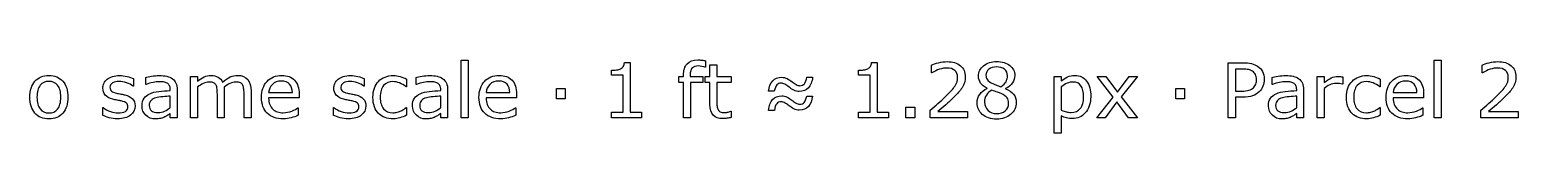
# Model space of a CAD drawing. Extents: x -13 to 750, y 12 to 2314.
# Drawn here: x 391.9 to 568.4, y 27.1 to 35.8 of the extents above; entities that cross this region are included whole.
import ezdxf

# ---------------------------------------------------------------- set-up
doc = ezdxf.new("R2010")
doc.units = 0
doc.layers.get('0').update_dxf_attribs({"linetype": 'CONTINUOUS'})

msp = doc.modelspace()

# ---------------------------------------------------------------- linework, layer by layer
at = {"color": 7}
for points in [[(443.87015, 28.8901), (443.04398, 28.8901), (443.04398, 35.728), (443.87015, 35.728)], [(559.23538, 28.89), (558.40921, 28.89), (558.40921, 35.7279), (559.23538, 35.7279)], [(507.80578, 33.9087)], [(523.2178, 28.89), (522.1763, 28.89), (520.78323, 30.7753), (519.38138, 28.89), (518.41898, 28.89), (520.33499, 31.3378), (518.43655, 33.7987), (519.47806, 33.7987), (520.86234, 31.9442), (522.25101, 33.7987), (523.2178, 33.7987), (521.2886, 31.3817)], [(455.37943, 31.1357), (454.32913, 31.1357), (454.32913, 32.3794), (455.37943, 32.3794)], [(528.80765, 31.1356), (527.75735, 31.1356), (527.75735, 32.3793), (528.80765, 32.3793)], [(538.24271, 33.4559)], [(395.58304, 31.3422)], [(396.43558, 31.3422)], [(496.82824, 28.8901), (495.77795, 28.8901), (495.77795, 30.1425), (496.82824, 30.1425)], [(507.94201, 30.6303)], [(516.82776, 31.3819)]]:
    msp.add_lwpolyline(points, close=True, dxfattribs=at)
for points in [[(462.40189, 35.4556), (463.08304, 35.4556), (463.08304, 29.5582), (464.41898, 29.5582), (464.41898, 28.8901)], [(471.9951, 35.6838), (471.99515, 34.9282)], [(491.69104, 35.4556), (492.37219, 35.4556), (492.37219, 29.5582), (493.70813, 29.5582), (493.70813, 28.8901)], [(535.70267, 31.329), (534.83255, 31.329), (534.83255, 28.89), (533.96243, 28.89), (533.96243, 35.4335), (535.73782, 35.4335)], [(404.19189, 33.548), (404.19189, 32.6647), (404.14799, 32.6647)], [(405.69046, 32.854), (405.64656, 32.854), (405.64656, 33.6933)], [(411.79901, 32.5553), (411.79901, 28.89), (410.97284, 28.89), (410.97284, 33.7987), (411.79901, 33.7987), (411.79901, 33.2538)], [(431.56541, 33.548), (431.56541, 32.6647), (431.52151, 32.6647)], [(437.75296, 32.854), (437.70906, 32.854), (437.70906, 33.6933)], [(464.41898, 28.8901), (460.87698, 28.8901), (460.87698, 29.5581), (462.23929, 29.5581), (462.23929, 33.9438), (460.87698, 33.9438), (460.87698, 34.5415)], [(470.19773, 33.9658), (470.19773, 33.7988), (471.68748, 33.7988), (471.68748, 33.1045), (470.2241, 33.1045), (470.2241, 28.89), (469.39793, 28.89), (469.39793, 33.1044), (468.83982, 33.1044), (468.83982, 33.7987), (469.39793, 33.7987), (469.39793, 33.9613)], [(471.99515, 34.9282), (471.95115, 34.9282)], [(472.53568, 30.4937), (472.53568, 33.1041), (471.97757, 33.1041), (471.97757, 33.7984), (472.53568, 33.7984), (472.53568, 35.209), (473.36185, 35.209), (473.36185, 33.7984), (475.06693, 33.7984), (475.06693, 33.1041), (473.36185, 33.1041), (473.36185, 30.8672)], [(484.01419, 33.7417), (484.70413, 33.7417)], [(493.70813, 28.8901), (490.16613, 28.8901), (490.16613, 29.5581), (491.52844, 29.5581), (491.52844, 33.9438), (490.16613, 33.9438), (490.16613, 34.5415)], [(498.85412, 34.2382), (498.81022, 34.2382), (498.81022, 35.1611)], [(514.18664, 29.1367), (514.18664, 27.0801), (513.36047, 27.0801), (513.36047, 33.7993), (514.18664, 33.7993), (514.18664, 33.2851)], [(535.69388, 34.6869), (534.83255, 34.6869), (534.83255, 32.0721), (535.56644, 32.0721)], [(539.22708, 32.8539), (539.18318, 32.8539), (539.18318, 33.6932)], [(545.33553, 32.3754), (545.33553, 28.89), (544.50936, 28.89), (544.50936, 33.7987), (545.33553, 33.7987), (545.33553, 33.0736)], [(547.57235, 33.7467), (547.5723, 32.8978)], [(564.13528, 34.2381), (564.09138, 34.2381), (564.09138, 35.161)], [(408.56009, 32.1336), (408.56009, 32.261)], [(409.38192, 32.2209), (409.38187, 28.8901)], [(414.96751, 32.0325), (414.96751, 28.89), (414.14133, 28.89), (414.14133, 31.6849)], [(418.13592, 32.076), (418.13577, 28.8901)], [(420.21878, 31.8916), (423.03128, 31.8916)], [(436.57083, 33.5044), (436.57083, 32.5859), (436.52693, 32.5859)], [(440.62259, 32.1336), (440.62259, 32.261)], [(441.44442, 32.2209), (441.44437, 28.8901)], [(445.9971, 31.8916), (448.8096, 31.8916)], [(480.16458, 32.0498), (479.48343, 32.0498)], [(505.40637, 32.3838), (505.40637, 32.4098)], [(507.58166, 32.3747), (507.58166, 32.3487)], [(514.18664, 32.5903), (514.18664, 29.8086)], [(537.33744, 33.4341), (537.33743, 33.4339)], [(542.09671, 32.1335), (542.09671, 32.2609)], [(542.91853, 32.2208), (542.91849, 28.89)], [(547.5723, 32.8978), (547.5284, 32.8978)], [(551.98001, 33.5043), (551.98001, 32.5858), (551.93611, 32.5858)], [(553.53128, 31.8915), (556.34378, 31.8915)], [(400.54886, 29.1845), (400.54886, 30.1118), (400.59276, 30.1118)], [(404.38529, 30.3045), (404.38528, 30.3051)], [(408.56009, 30.0986), (408.56009, 31.4653)], [(408.56009, 30.0985), (408.56009, 30.0986)], [(418.13577, 28.8901), (417.3096, 28.8901), (417.3096, 31.685)], [(423.83548, 31.2588), (420.21878, 31.2588)], [(423.69485, 30.0898), (423.73885, 30.0898), (423.73885, 29.1889)], [(423.83553, 31.707), (423.83548, 31.2588)], [(427.92239, 29.1845), (427.92239, 30.1118), (427.96629, 30.1118)], [(431.75882, 30.3045), (431.75882, 30.3051)], [(436.52693, 30.1074), (436.57083, 30.1074), (436.57083, 29.1977)], [(440.62259, 30.0986), (440.62259, 31.4653)], [(440.62259, 30.0985), (440.62259, 30.0986)], [(449.6138, 31.2588), (445.9971, 31.2588)], [(449.47318, 30.0898), (449.51708, 30.0898), (449.51708, 29.1889)], [(449.61376, 31.707), (449.6138, 31.2588)], [(484.01819, 31.4741), (484.70813, 31.4741)], [(508.84729, 30.7139), (508.84729, 30.7138)], [(517.68029, 31.4043), (517.68029, 31.4038)], [(542.09671, 30.0985), (542.09671, 31.4652)], [(542.09671, 30.0984), (542.09671, 30.0985)], [(551.93611, 30.1073), (551.98001, 30.1073), (551.98001, 29.1976)], [(557.14798, 31.2587), (553.53128, 31.2587)], [(557.00735, 30.0897), (557.05125, 30.0897), (557.05125, 29.1888)], [(557.14793, 31.7069), (557.14798, 31.2587)], [(409.38187, 28.8901), (408.56009, 28.8901), (408.56009, 29.413)], [(441.44437, 28.8901), (440.62259, 28.8901), (440.62259, 29.413)], [(475.023, 29.6763), (475.0669, 29.6763), (475.06693, 28.934)], [(480.17297, 29.7778), (479.48303, 29.7778)], [(503.07727, 28.8901), (498.64758, 28.8901), (498.64758, 29.8086)], [(499.55727, 29.6416), (503.07729, 29.6416), (503.07727, 28.8901)], [(542.91849, 28.89), (542.09671, 28.89), (542.09671, 29.4129)], [(568.35843, 28.89), (563.92874, 28.89), (563.92874, 29.8085)], [(564.83843, 29.6415), (568.35845, 29.6415), (568.35843, 28.89)]]:
    msp.add_lwpolyline(points, dxfattribs=at)
for points in [[(462.26566, 34.9986), (462.34476, 35.112867), (462.39017, 35.2652), (462.40189, 35.4556)], [(469.39793, 33.9613), (469.39793, 34.5443), (469.54295, 34.991067), (469.83299, 35.3016)], [(469.83299, 35.3016), (470.12303, 35.615067), (470.541973, 35.7718), (471.08982, 35.7718)], [(471.08982, 35.7718), (471.274393, 35.7718), (471.439923, 35.763133), (471.58641, 35.7458)], [(471.58641, 35.7458), (471.735823, 35.728467), (471.872053, 35.7078), (471.9951, 35.6838)], [(491.55481, 34.9986), (491.63391, 35.112867), (491.67932, 35.2652), (491.69104, 35.4556)], [(498.81022, 35.1611), (499.018227, 35.263633), (499.29508, 35.357367), (499.64078, 35.4423)], [(499.64078, 35.4423), (499.989413, 35.5273), (500.32633, 35.5698), (500.65153, 35.5698)], [(500.65153, 35.5698), (501.322423, 35.5698), (501.8483, 35.4072), (502.22916, 35.082)], [(504.9801, 35.0905), (505.384393, 35.418633), (505.898553, 35.5827), (506.52258, 35.5827)], [(506.52258, 35.5827), (507.1759, 35.5827), (507.697383, 35.425967), (508.08703, 35.1125)], [(535.73782, 35.4335), (536.1304, 35.4335), (536.46292, 35.3998), (536.73538, 35.3324)], [(536.73538, 35.3324), (537.00784, 35.267733), (537.24954, 35.1652), (537.46048, 35.0248)], [(564.09138, 35.161), (564.299387, 35.263533), (564.576243, 35.357267), (564.92195, 35.4422)], [(564.92195, 35.4422), (565.270577, 35.5272), (565.60749, 35.5697), (565.93269, 35.5697)], [(565.93269, 35.5697), (566.60359, 35.5697), (567.129467, 35.4071), (567.51032, 35.0819)], [(392.51566, 33.2363), (392.925813, 33.7021), (393.478057, 33.935), (394.17239, 33.935)], [(394.17239, 33.935), (394.86087, 33.935), (395.410187, 33.7021), (395.82034, 33.2363)], [(401.07616, 33.4689), (401.240227, 33.606567), (401.448237, 33.714967), (401.70019, 33.7941)], [(401.70019, 33.7941), (401.95507, 33.8761), (402.239247, 33.9171), (402.55272, 33.9171)], [(402.55272, 33.9171), (402.845693, 33.9171), (403.141593, 33.8805), (403.44042, 33.8073)], [(403.44042, 33.8073), (403.74218, 33.736967), (403.99267, 33.650533), (404.19189, 33.548)], [(405.64656, 33.6933), (405.807693, 33.7373), (406.040607, 33.785633), (406.3453, 33.8383)], [(406.3453, 33.8383), (406.649987, 33.890967), (406.950277, 33.9173), (407.24617, 33.9173)], [(407.24617, 33.9173), (407.591877, 33.9173), (407.89217, 33.887967), (408.14705, 33.8293)], [(408.14705, 33.8293), (408.404863, 33.773967), (408.62752, 33.677267), (408.81502, 33.5392)], [(408.81502, 33.5392), (408.999593, 33.404467), (409.14022, 33.230167), (409.2369, 33.0163)], [(411.79901, 33.2538), (412.056823, 33.467667), (412.31317, 33.634633), (412.56805, 33.7547)], [(412.56805, 33.7547), (412.825863, 33.874833), (413.09979, 33.9349), (413.38983, 33.9349)], [(413.38983, 33.9349), (413.723817, 33.9349), (414.00653, 33.8646), (414.23797, 33.724)], [(414.23797, 33.724), (414.47235, 33.583333), (414.646667, 33.3885), (414.76092, 33.1395)], [(414.76092, 33.1395), (415.094907, 33.420767), (415.399597, 33.622933), (415.67499, 33.746)], [(415.67499, 33.746), (415.950377, 33.871933), (416.24481, 33.9349), (416.55829, 33.9349)], [(416.55829, 33.9349), (417.09735, 33.9349), (417.49432, 33.770833), (417.7492, 33.4427)], [(420.03426, 33.2275), (420.473713, 33.699167), (421.050863, 33.935), (421.76571, 33.935)], [(421.76571, 33.935), (422.427817, 33.935), (422.93758, 33.741633), (423.295, 33.3549)], [(428.44969, 33.4689), (428.61375, 33.606567), (428.821757, 33.714967), (429.07371, 33.7941)], [(429.07371, 33.7941), (429.328597, 33.8761), (429.612777, 33.9171), (429.92625, 33.9171)], [(429.92625, 33.9171), (430.219217, 33.9171), (430.515117, 33.8805), (430.81395, 33.8073)], [(430.81395, 33.8073), (431.115703, 33.736967), (431.36619, 33.650533), (431.56541, 33.548)], [(433.24857, 33.2275), (433.69095, 33.6845), (434.273957, 33.913), (434.99759, 33.913)], [(434.99759, 33.913), (435.278837, 33.913), (435.554227, 33.873467), (435.82376, 33.7944)], [(435.82376, 33.7944), (436.09622, 33.715267), (436.345243, 33.6186), (436.57083, 33.5044)], [(437.70906, 33.6933), (437.870193, 33.7373), (438.103107, 33.785633), (438.4078, 33.8383)], [(438.4078, 33.8383), (438.712487, 33.890967), (439.012777, 33.9173), (439.30867, 33.9173)], [(439.30867, 33.9173), (439.654377, 33.9173), (439.95467, 33.887967), (440.20955, 33.8293)], [(440.20955, 33.8293), (440.467363, 33.773967), (440.69002, 33.677267), (440.87752, 33.5392)], [(440.87752, 33.5392), (441.062093, 33.404467), (441.20272, 33.230167), (441.2994, 33.0163)], [(445.81249, 33.2275), (446.251943, 33.699167), (446.829093, 33.935), (447.54394, 33.935)], [(447.54394, 33.935), (448.206047, 33.935), (448.71581, 33.741633), (449.07323, 33.3549)], [(460.87698, 34.5415), (461.061553, 34.5415), (461.25931, 34.556167), (461.47025, 34.5855)], [(461.47025, 34.5855), (461.681183, 34.6175), (461.84085, 34.6629), (461.94925, 34.7217)], [(461.94925, 34.7217), (462.084017, 34.794967), (462.189487, 34.887267), (462.26566, 34.9986)], [(470.43504, 34.8139), (470.276833, 34.658633), (470.19773, 34.375933), (470.19773, 33.9658)], [(471.20848, 35.0512), (470.853987, 35.0512), (470.596173, 34.9721), (470.43504, 34.8139)], [(471.5952, 35.0072), (471.448713, 35.036533), (471.319807, 35.0512), (471.20848, 35.0512)], [(471.95115, 34.9282), (471.86033, 34.9542), (471.74168, 34.980533), (471.5952, 35.0072)], [(479.97562, 33.2802), (480.239287, 33.567333), (480.60403, 33.7109), (481.06985, 33.7109)], [(481.06985, 33.7109), (481.28079, 33.7109), (481.490263, 33.6567), (481.69827, 33.5483)], [(481.69827, 33.5483), (481.906277, 33.4399), (482.096707, 33.318333), (482.26956, 33.1836)], [(483.73294, 32.9506), (483.864773, 33.111733), (483.958523, 33.375433), (484.01419, 33.7417)], [(484.70413, 33.7417), (484.64553, 33.1733), (484.482933, 32.7441), (484.21634, 32.4541)], [(490.16613, 34.5415), (490.350703, 34.5415), (490.54846, 34.556167), (490.7594, 34.5855)], [(490.7594, 34.5855), (490.970333, 34.6175), (491.13, 34.6629), (491.2384, 34.7217)], [(491.2384, 34.7217), (491.373167, 34.794967), (491.478637, 34.887267), (491.55481, 34.9986)], [(499.76379, 34.6689), (499.453243, 34.575167), (499.15002, 34.4316), (498.85412, 34.2382)], [(500.62951, 34.8095), (500.36291, 34.8095), (500.074337, 34.762633), (499.76379, 34.6689)], [(501.56555, 34.5195), (501.34289, 34.712833), (501.030877, 34.8095), (500.62951, 34.8095)], [(501.90393, 33.7241), (501.90393, 34.0639), (501.791137, 34.329033), (501.56555, 34.5195)], [(501.59192, 32.6826), (501.799927, 33.004867), (501.90393, 33.352033), (501.90393, 33.7241)], [(502.22916, 35.082), (502.61002, 34.759733), (502.80045, 34.321733), (502.80045, 33.768)], [(502.80045, 33.768), (502.80045, 33.519), (502.768217, 33.2861), (502.70375, 33.0693)], [(504.37365, 33.86), (504.37365, 34.3522), (504.5758, 34.762367), (504.9801, 35.0905)], [(504.62414, 33.0251), (504.457147, 33.2477), (504.37365, 33.526), (504.37365, 33.86)], [(505.60852, 34.6733), (505.37414, 34.4975), (505.25695, 34.2602), (505.25695, 33.9614)], [(505.25695, 33.9614), (505.25695, 33.750467), (505.315547, 33.567367), (505.43274, 33.4121)], [(506.51819, 34.937), (506.149043, 34.937), (505.84582, 34.8491), (505.60852, 34.6733)], [(507.44104, 34.6557), (507.200807, 34.843233), (506.89319, 34.937), (506.51819, 34.937)], [(507.80578, 33.9087), (507.80578, 34.222167), (507.6842, 34.471167), (507.44104, 34.6557)], [(507.63879, 33.188), (507.750117, 33.396), (507.80578, 33.636233), (507.80578, 33.9087)], [(508.08703, 35.1125), (508.476683, 34.798967), (508.67151, 34.4005), (508.67151, 33.9171)], [(508.67151, 33.9171), (508.67151, 33.621233), (508.579223, 33.329733), (508.39465, 33.0426)], [(514.18664, 33.2851), (514.406367, 33.4697), (514.65246, 33.623533), (514.92492, 33.7466)], [(514.92492, 33.7466), (515.200313, 33.872533), (515.493283, 33.9355), (515.80383, 33.9355)], [(515.80383, 33.9355), (516.39563, 33.9355), (516.85559, 33.7114), (517.18371, 33.2632)], [(536.37503, 34.6249), (536.196317, 34.666233), (535.969267, 34.6869), (535.69388, 34.6869)], [(536.85843, 34.4315), (536.717803, 34.5223), (536.55667, 34.586767), (536.37503, 34.6249)], [(537.21878, 34.0228), (537.13968, 34.1898), (537.019563, 34.326033), (536.85843, 34.4315)], [(537.33743, 33.4339), (537.33743, 33.6595), (537.29788, 33.8558), (537.21878, 34.0228)], [(537.46048, 35.0248), (537.7095, 34.8578), (537.901393, 34.649767), (538.03616, 34.4007)], [(538.03616, 34.4007), (538.17386, 34.1517), (538.24271, 33.836767), (538.24271, 33.4559)], [(539.18318, 33.6932), (539.344313, 33.7372), (539.577223, 33.785533), (539.88191, 33.8382)], [(539.88191, 33.8382), (540.186597, 33.890867), (540.48689, 33.9172), (540.78279, 33.9172)], [(540.78279, 33.9172), (541.12849, 33.9172), (541.42878, 33.887867), (541.68366, 33.8292)], [(541.68366, 33.8292), (541.941473, 33.773867), (542.16413, 33.677167), (542.35163, 33.5391)], [(542.35163, 33.5391), (542.536203, 33.404367), (542.67683, 33.230067), (542.77351, 33.0162)], [(545.33553, 33.0736), (545.663657, 33.337267), (545.95223, 33.5233), (546.20125, 33.6317)], [(546.20125, 33.6317), (546.453203, 33.743033), (546.709553, 33.7987), (546.9703, 33.7987)], [(546.9703, 33.7987), (547.113853, 33.7987), (547.217857, 33.794367), (547.28231, 33.7857)], [(547.28231, 33.7857), (547.346777, 33.779033), (547.443457, 33.766033), (547.57235, 33.7467)], [(548.65775, 33.2274), (549.10013, 33.6844), (549.683137, 33.9129), (550.40677, 33.9129)], [(550.40677, 33.9129), (550.688017, 33.9129), (550.963407, 33.873367), (551.23294, 33.7943)], [(551.23294, 33.7943), (551.5054, 33.715167), (551.754423, 33.6185), (551.98001, 33.5043)], [(553.34666, 33.2274), (553.786113, 33.699067), (554.363263, 33.9349), (555.07811, 33.9349)], [(555.07811, 33.9349), (555.740217, 33.9349), (556.24998, 33.741533), (556.6074, 33.3548)], [(565.04495, 34.6688), (564.734403, 34.575067), (564.43118, 34.4315), (564.13528, 34.2381)], [(565.91068, 34.8094), (565.644073, 34.8094), (565.355497, 34.762533), (565.04495, 34.6688)], [(566.84671, 34.5194), (566.624057, 34.712733), (566.312047, 34.8094), (565.91068, 34.8094)], [(567.18509, 33.724), (567.18509, 34.0638), (567.072297, 34.328933), (566.84671, 34.5194)], [(566.87308, 32.6825), (567.081087, 33.004767), (567.18509, 33.351933), (567.18509, 33.724)], [(567.51032, 35.0819), (567.89118, 34.759633), (568.08161, 34.321633), (568.08161, 33.7679)], [(568.08161, 33.7679), (568.08161, 33.5189), (568.049377, 33.286), (567.98491, 33.0692)], [(391.90482, 31.3422), (391.90482, 32.142067), (392.108433, 32.773433), (392.51566, 33.2363)], [(393.1265, 32.7573), (392.8804, 32.4497), (392.75735, 31.978), (392.75735, 31.3422)], [(394.17239, 33.2231), (393.72415, 33.2231), (393.37552, 33.067833), (393.1265, 32.7573)], [(395.2095, 32.7573), (394.96048, 33.067833), (394.614777, 33.2231), (394.17239, 33.2231)], [(395.58304, 31.3422), (395.58304, 31.978), (395.458527, 32.4497), (395.2095, 32.7573)], [(395.82034, 33.2363), (396.2305, 32.773433), (396.43558, 32.142067), (396.43558, 31.3422)], [(400.57079, 32.4186), (400.57079, 32.620733), (400.611807, 32.811167), (400.69384, 32.9899)], [(400.83886, 31.6012), (400.660147, 31.823867), (400.57079, 32.096333), (400.57079, 32.4186)], [(400.69384, 32.9899), (400.7788, 33.168633), (400.90624, 33.3283), (401.07616, 33.4689)], [(401.7266, 33.0426), (401.518593, 32.928333), (401.41459, 32.756967), (401.41459, 32.5285)], [(401.41459, 32.5285), (401.41459, 32.3263), (401.47758, 32.173933), (401.60356, 32.0714)], [(401.60356, 32.0714), (401.726607, 31.968867), (401.925823, 31.8854), (402.20121, 31.821)], [(402.49125, 33.2184), (402.18949, 33.2184), (401.934607, 33.1598), (401.7266, 33.0426)], [(402.20121, 31.821), (402.353557, 31.785667), (402.52348, 31.7505), (402.71098, 31.7155)], [(403.37895, 33.0558), (403.07719, 33.1642), (402.78129, 33.2184), (402.49125, 33.2184)], [(404.14799, 32.6647), (403.93705, 32.819967), (403.680703, 32.950333), (403.37895, 33.0558)], [(406.51663, 33.1001), (406.25003, 33.0441), (405.97464, 32.962067), (405.69046, 32.854)], [(406.13431, 31.76), (406.433137, 31.891867), (406.792023, 31.981233), (407.21097, 32.0281)], [(407.24173, 33.1881), (407.02493, 33.1881), (406.78323, 33.158767), (406.51663, 33.1001)], [(407.21097, 32.0281), (407.629917, 32.074767), (408.079623, 32.109933), (408.56009, 32.1336)], [(407.75589, 33.1531), (407.59183, 33.176433), (407.420443, 33.1881), (407.24173, 33.1881)], [(408.17776, 33.0169), (408.060573, 33.084233), (407.91995, 33.129633), (407.75589, 33.1531)], [(408.45901, 32.7268), (408.394543, 32.849867), (408.300793, 32.946567), (408.17776, 33.0169)], [(408.56009, 32.261), (408.56009, 32.448533), (408.526397, 32.6038), (408.45901, 32.7268)], [(409.2369, 33.0163), (409.33358, 32.802433), (409.38192, 32.5373), (409.38192, 32.2209)], [(412.47577, 32.9816), (412.250183, 32.870267), (412.024597, 32.728167), (411.79901, 32.5553)], [(413.15692, 33.1486), (412.931333, 33.1486), (412.704283, 33.092933), (412.47577, 32.9816)], [(413.70184, 33.0516), (413.575867, 33.116267), (413.394227, 33.1486), (413.15692, 33.1486)], [(413.99188, 32.7704), (413.9245, 32.896333), (413.82782, 32.990067), (413.70184, 33.0516)], [(414.11053, 32.3002), (414.09293, 32.496467), (414.05338, 32.6532), (413.99188, 32.7704)], [(414.14133, 31.6849), (414.14133, 31.9017), (414.131063, 32.1068), (414.11053, 32.3002)], [(415.63085, 32.9729), (415.399403, 32.858633), (415.167957, 32.712167), (414.93651, 32.5335)], [(414.93651, 32.5335), (414.94531, 32.4661), (414.952643, 32.387), (414.95851, 32.2962)], [(414.95851, 32.2962), (414.96451, 32.208267), (414.96751, 32.120367), (414.96751, 32.0325)], [(416.32519, 33.1487), (416.093743, 33.1487), (415.862297, 33.0901), (415.63085, 32.9729)], [(416.87011, 33.0517), (416.74413, 33.116367), (416.56249, 33.1487), (416.32519, 33.1487)], [(417.16015, 32.7661), (417.092763, 32.892033), (416.996083, 32.987233), (416.87011, 33.0517)], [(417.2788, 32.2959), (417.2612, 32.492167), (417.22165, 32.6489), (417.16015, 32.7661)], [(417.3096, 31.685), (417.3096, 31.895933), (417.299333, 32.099567), (417.2788, 32.2959)], [(417.7492, 33.4427), (418.007013, 33.1175), (418.13592, 32.661933), (418.13592, 32.076)], [(419.37948, 31.3159), (419.37948, 32.118633), (419.59774, 32.755833), (420.03426, 33.2275)], [(420.66263, 32.8628), (420.401883, 32.602), (420.253933, 32.278267), (420.21878, 31.8916)], [(421.72171, 33.2539), (421.27933, 33.2539), (420.926303, 33.123533), (420.66263, 32.8628)], [(422.70169, 32.8979), (422.487823, 33.135233), (422.161163, 33.2539), (421.72171, 33.2539)], [(423.03128, 31.8916), (423.028613, 32.3252), (422.91875, 32.660633), (422.70169, 32.8979)], [(423.295, 33.3549), (423.655353, 32.968233), (423.83553, 32.418933), (423.83553, 31.707)], [(427.94432, 32.4186), (427.94432, 32.620733), (427.985333, 32.811167), (428.06736, 32.9899)], [(428.21238, 31.6012), (428.033673, 31.823867), (427.94432, 32.096333), (427.94432, 32.4186)], [(428.06736, 32.9899), (428.15232, 33.168633), (428.279763, 33.3283), (428.44969, 33.4689)], [(429.10013, 33.0426), (428.892123, 32.928333), (428.78812, 32.756967), (428.78812, 32.5285)], [(428.78812, 32.5285), (428.78812, 32.3263), (428.851107, 32.173933), (428.97708, 32.0714)], [(428.97708, 32.0714), (429.100127, 31.968867), (429.299347, 31.8854), (429.57474, 31.821)], [(429.86478, 33.2184), (429.56302, 33.2184), (429.308137, 33.1598), (429.10013, 33.0426)], [(429.57474, 31.821), (429.72708, 31.785667), (429.897, 31.7505), (430.0845, 31.7155)], [(430.75247, 33.0558), (430.450717, 33.1642), (430.15482, 33.2184), (429.86478, 33.2184)], [(431.52151, 32.6647), (431.310577, 32.819967), (431.05423, 32.950333), (430.75247, 33.0558)], [(432.58939, 31.3379), (432.58939, 32.140633), (432.809117, 32.7705), (433.24857, 33.2275)], [(433.85066, 32.7221), (433.581127, 32.408633), (433.44636, 31.947233), (433.44636, 31.3379)], [(434.96247, 33.1967), (434.493723, 33.1967), (434.12312, 33.0385), (433.85066, 32.7221)], [(435.7447, 33.0385), (435.4781, 33.143967), (435.217357, 33.1967), (434.96247, 33.1967)], [(436.52693, 32.5859), (436.274977, 32.782167), (436.014233, 32.933033), (435.7447, 33.0385)], [(438.57913, 33.1001), (438.31253, 33.0441), (438.03714, 32.962067), (437.75296, 32.854)], [(438.19681, 31.76), (438.495637, 31.891867), (438.854523, 31.981233), (439.27347, 32.0281)], [(439.30423, 33.1881), (439.08743, 33.1881), (438.84573, 33.158767), (438.57913, 33.1001)], [(439.27347, 32.0281), (439.692417, 32.074767), (440.142123, 32.109933), (440.62259, 32.1336)], [(439.81839, 33.1531), (439.65433, 33.176433), (439.482943, 33.1881), (439.30423, 33.1881)], [(440.24026, 33.0169), (440.123073, 33.084233), (439.98245, 33.129633), (439.81839, 33.1531)], [(440.52151, 32.7268), (440.457043, 32.849867), (440.363293, 32.946567), (440.24026, 33.0169)], [(440.62259, 32.261), (440.62259, 32.448533), (440.588897, 32.6038), (440.52151, 32.7268)], [(441.2994, 33.0163), (441.39608, 32.802433), (441.44442, 32.5373), (441.44442, 32.2209)], [(445.15771, 31.3159), (445.15771, 32.118633), (445.37597, 32.755833), (445.81249, 33.2275)], [(446.44095, 32.8628), (446.18021, 32.602), (446.03226, 32.278267), (445.9971, 31.8916)], [(447.50003, 33.2539), (447.05765, 33.2539), (446.704623, 33.123533), (446.44095, 32.8628)], [(448.48001, 32.8979), (448.266143, 33.135233), (447.939483, 33.2539), (447.50003, 33.2539)], [(448.8096, 31.8916), (448.806933, 32.3252), (448.69707, 32.660633), (448.48001, 32.8979)], [(449.07323, 33.3549), (449.433583, 32.968233), (449.61376, 32.418933), (449.61376, 31.707)], [(479.48343, 32.0498), (479.55081, 32.583), (479.714873, 32.993133), (479.97562, 33.2802)], [(480.4722, 32.8056), (480.349153, 32.665), (480.246613, 32.413067), (480.16458, 32.0498)], [(480.98636, 33.0166), (480.766633, 33.0166), (480.595247, 32.946267), (480.4722, 32.8056)], [(481.40823, 32.8935), (481.25589, 32.975567), (481.115267, 33.0166), (480.98636, 33.0166)], [(481.92239, 32.5463), (481.731963, 32.6987), (481.560577, 32.814433), (481.40823, 32.8935)], [(482.4761, 32.1816), (482.271027, 32.292933), (482.086457, 32.4145), (481.92239, 32.5463)], [(482.26956, 33.1836), (482.448273, 33.042933), (482.615267, 32.928667), (482.77054, 32.8408)], [(483.1221, 32.019), (482.896513, 32.019), (482.68118, 32.0732), (482.4761, 32.1816)], [(482.77054, 32.8408), (482.92874, 32.7558), (483.07376, 32.7133), (483.2056, 32.7133)], [(484.21634, 32.4541), (483.94974, 32.164033), (483.584993, 32.019), (483.1221, 32.019)], [(483.2056, 32.7133), (483.428253, 32.7133), (483.604033, 32.7924), (483.73294, 32.9506)], [(500.43615, 31.3862), (500.99865, 31.931133), (501.383907, 32.363267), (501.59192, 32.6826)], [(502.0226, 31.9223), (501.870253, 31.746567), (501.684217, 31.551767), (501.46449, 31.3379)], [(502.4269, 32.4585), (502.31264, 32.276833), (502.177873, 32.0981), (502.0226, 31.9223)], [(502.70375, 33.0693), (502.642217, 32.855433), (502.549933, 32.651833), (502.4269, 32.4585)], [(504.51428, 31.6806), (504.72522, 31.976533), (505.022583, 32.210933), (505.40637, 32.3838)], [(505.40637, 32.4098), (505.05481, 32.597333), (504.794067, 32.802433), (504.62414, 33.0251)], [(505.96008, 32.1816), (505.696407, 32.038067), (505.484003, 31.843233), (505.32287, 31.5971)], [(505.43274, 33.4121), (505.552853, 33.259767), (505.733027, 33.123533), (505.97326, 33.0034)], [(506.61486, 31.9487), (506.4508, 32.0047), (506.23254, 32.082333), (505.96008, 32.1816)], [(505.97326, 33.0034), (506.08166, 32.950733), (506.236933, 32.881867), (506.43908, 32.7968)], [(506.43908, 32.7968), (506.64416, 32.711867), (506.84338, 32.641567), (507.03674, 32.5859)], [(507.0675, 31.7685), (506.929807, 31.833167), (506.778927, 31.893233), (506.61486, 31.9487)], [(507.03674, 32.5859), (507.32678, 32.779233), (507.527463, 32.979933), (507.63879, 33.188)], [(507.76184, 31.2763), (507.644653, 31.440367), (507.413207, 31.604433), (507.0675, 31.7685)], [(508.39465, 33.0426), (508.210077, 32.758467), (507.93908, 32.535833), (507.58166, 32.3747)], [(507.58166, 32.3487), (507.99182, 32.1729), (508.305297, 31.9561), (508.52209, 31.6983)], [(514.87658, 32.9946), (514.636347, 32.892067), (514.406367, 32.7573), (514.18664, 32.5903)], [(515.59289, 33.1484), (515.35559, 33.1484), (515.11682, 33.097133), (514.87658, 32.9946)], [(516.52453, 32.7089), (516.322383, 33.0019), (516.011837, 33.1484), (515.59289, 33.1484)], [(516.82776, 31.3818), (516.82776, 31.9736), (516.726683, 32.415967), (516.52453, 32.7089)], [(517.18371, 33.2632), (517.514763, 32.817867), (517.68029, 32.198233), (517.68029, 31.4043)], [(535.56644, 32.0721), (535.918, 32.0721), (536.203643, 32.102767), (536.42337, 32.1641)], [(536.42337, 32.1641), (536.643097, 32.228767), (536.821807, 32.329833), (536.9595, 32.4673)], [(537.66702, 32.0057), (537.441433, 31.7801), (537.174833, 31.6102), (536.86722, 31.496)], [(536.9595, 32.4673), (537.0972, 32.607967), (537.19388, 32.755933), (537.24954, 32.9112)], [(537.24954, 32.9112), (537.30814, 33.066467), (537.33744, 33.240767), (537.33744, 33.4341)], [(538.0889, 32.6473), (537.989287, 32.401233), (537.84866, 32.187367), (537.66702, 32.0057)], [(538.24271, 33.4559), (538.24271, 33.1659), (538.19144, 32.896367), (538.0889, 32.6473)], [(540.05325, 33.1), (539.78665, 33.044), (539.51126, 32.961967), (539.22708, 32.8539)], [(539.67093, 31.7599), (539.969757, 31.891767), (540.328643, 31.981133), (540.74759, 32.028)], [(540.77835, 33.188), (540.561557, 33.188), (540.319857, 33.158667), (540.05325, 33.1)], [(540.74759, 32.028), (541.166537, 32.074667), (541.616243, 32.109833), (542.09671, 32.1335)], [(541.29251, 33.153), (541.12845, 33.176333), (540.957063, 33.188), (540.77835, 33.188)], [(541.71439, 33.0168), (541.597197, 33.084133), (541.45657, 33.129533), (541.29251, 33.153)], [(541.99564, 32.7267), (541.931173, 32.849767), (541.837423, 32.946467), (541.71439, 33.0168)], [(542.09671, 32.2609), (542.09671, 32.448433), (542.06302, 32.6037), (541.99564, 32.7267)], [(542.77351, 33.0162), (542.87019, 32.802333), (542.91853, 32.5372), (542.91853, 32.2208)], [(546.02108, 32.8104), (545.783773, 32.699067), (545.555257, 32.554067), (545.33553, 32.3754)], [(546.75936, 32.9818), (546.504473, 32.9818), (546.25838, 32.924667), (546.02108, 32.8104)], [(547.16805, 32.9598), (547.05379, 32.974467), (546.91756, 32.9818), (546.75936, 32.9818)], [(547.5284, 32.8978), (547.405353, 32.927133), (547.285237, 32.9478), (547.16805, 32.9598)], [(547.99857, 31.3378), (547.99857, 32.140533), (548.218297, 32.7704), (548.65775, 33.2274)], [(549.25984, 32.722), (548.990307, 32.408533), (548.85554, 31.947133), (548.85554, 31.3378)], [(550.37165, 33.1966), (549.902903, 33.1966), (549.5323, 33.0384), (549.25984, 32.722)], [(551.15388, 33.0384), (550.88728, 33.143867), (550.626537, 33.1966), (550.37165, 33.1966)], [(551.93611, 32.5858), (551.684157, 32.782067), (551.423413, 32.932933), (551.15388, 33.0384)], [(552.69188, 31.3158), (552.69188, 32.118533), (552.91014, 32.755733), (553.34666, 33.2274)], [(553.97513, 32.8627), (553.714383, 32.6019), (553.566433, 32.278167), (553.53128, 31.8915)], [(555.03421, 33.2538), (554.59183, 33.2538), (554.238803, 33.123433), (553.97513, 32.8627)], [(556.01419, 32.8978), (555.800323, 33.135133), (555.473663, 33.2538), (555.03421, 33.2538)], [(556.34378, 31.8915), (556.341113, 32.3251), (556.23125, 32.660533), (556.01419, 32.8978)], [(556.6074, 33.3548), (556.967753, 32.968133), (557.14793, 32.418833), (557.14793, 31.7069)], [(565.71732, 31.3861), (566.27982, 31.931033), (566.665073, 32.363167), (566.87308, 32.6825)], [(567.30376, 31.9222), (567.15142, 31.746467), (566.965387, 31.551667), (566.74566, 31.3378)], [(567.70806, 32.4584), (567.5938, 32.276733), (567.459033, 32.098), (567.30376, 31.9222)], [(567.98491, 33.0692), (567.923377, 32.855333), (567.831093, 32.651733), (567.70806, 32.4584)], [(392.51566, 29.4482), (392.108433, 29.911067), (391.90482, 30.5424), (391.90482, 31.3422)], [(392.75735, 31.3422), (392.75735, 30.727), (392.881863, 30.259733), (393.13089, 29.9404)], [(395.20511, 29.936), (395.457063, 30.2524), (395.58304, 30.721133), (395.58304, 31.3422)], [(396.43558, 31.3422), (396.43558, 30.5424), (396.2305, 29.911067), (395.82034, 29.4482)], [(400.59276, 30.1118), (400.853507, 29.915467), (401.143547, 29.758733), (401.46288, 29.6416)], [(401.75731, 31.1002), (401.32665, 31.214467), (401.0205, 31.381467), (400.83886, 31.6012)], [(402.27147, 30.986), (402.08397, 31.021333), (401.912583, 31.0594), (401.75731, 31.1002)], [(402.7329, 30.894), (402.615713, 30.920667), (402.461903, 30.951333), (402.27147, 30.986)], [(402.71098, 31.7155), (402.901407, 31.680167), (403.05961, 31.647833), (403.18559, 31.6185)], [(403.3745, 30.6391), (403.263173, 30.7387), (403.049307, 30.823667), (402.7329, 30.894)], [(403.18559, 31.6185), (403.569377, 31.530633), (403.865273, 31.379767), (404.07328, 31.1659)], [(403.23388, 29.646), (403.438953, 29.763133), (403.54149, 29.9477), (403.54149, 30.1997)], [(403.54149, 30.1997), (403.54149, 30.393033), (403.485827, 30.5395), (403.3745, 30.6391)], [(404.38528, 30.3051), (404.38528, 29.8569), (404.199247, 29.489233), (403.82718, 29.2021)], [(404.07328, 31.1659), (404.281287, 30.9491), (404.38529, 30.661967), (404.38529, 30.3045)], [(405.21146, 30.3142), (405.21146, 30.686267), (405.29056, 30.986567), (405.44876, 31.2151)], [(405.67288, 29.1936), (405.365267, 29.4866), (405.21146, 29.860133), (405.21146, 30.3142)], [(405.44876, 31.2151), (405.609893, 31.446567), (405.83841, 31.6282), (406.13431, 31.76)], [(406.28372, 30.9554), (406.13724, 30.8148), (406.064, 30.62), (406.064, 30.371)], [(406.064, 30.371), (406.064, 30.089733), (406.14896, 29.8773), (406.31888, 29.7337)], [(406.85941, 31.2718), (406.622103, 31.204467), (406.430207, 31.099), (406.28372, 30.9554)], [(407.668, 31.3993), (407.328153, 31.369967), (407.058623, 31.327467), (406.85941, 31.2718)], [(408.56009, 31.4653), (408.308137, 31.450633), (408.010773, 31.428633), (407.668, 31.3993)], [(407.89212, 29.6898), (408.132353, 29.804067), (408.35501, 29.9403), (408.56009, 30.0985)], [(420.06502, 29.435), (419.607993, 29.8774), (419.37948, 30.504367), (419.37948, 31.3159)], [(420.21878, 31.2588), (420.21878, 30.957), (420.26419, 30.6933), (420.35501, 30.4677)], [(420.35501, 30.4677), (420.44583, 30.2451), (420.570343, 30.062), (420.72855, 29.9184)], [(422.96976, 29.6943), (423.3096, 29.829033), (423.551297, 29.960867), (423.69485, 30.0898)], [(427.96629, 30.1118), (428.22703, 29.915467), (428.51707, 29.758733), (428.83641, 29.6416)], [(429.13084, 31.1002), (428.700173, 31.214467), (428.39402, 31.381467), (428.21238, 31.6012)], [(429.645, 30.986), (429.4575, 31.021333), (429.286113, 31.0594), (429.13084, 31.1002)], [(430.10643, 30.894), (429.989237, 30.920667), (429.835427, 30.951333), (429.645, 30.986)], [(430.0845, 31.7155), (430.274933, 31.680167), (430.433137, 31.647833), (430.55911, 31.6185)], [(430.74803, 30.6391), (430.636703, 30.7387), (430.422837, 30.823667), (430.10643, 30.894)], [(430.55911, 31.6185), (430.942903, 31.530633), (431.238803, 31.379767), (431.44681, 31.1659)], [(430.6074, 29.646), (430.81248, 29.763133), (430.91502, 29.9477), (430.91502, 30.1997)], [(430.91502, 30.1997), (430.91502, 30.393033), (430.859357, 30.5395), (430.74803, 30.6391)], [(431.75882, 30.3051), (431.75882, 29.8569), (431.572783, 29.489233), (431.20071, 29.2021)], [(431.44681, 31.1659), (431.654817, 30.9491), (431.75882, 30.661967), (431.75882, 30.3045)], [(432.76517, 30.2085), (432.647983, 30.530767), (432.58939, 30.907233), (432.58939, 31.3379)], [(433.26175, 29.4087), (433.047883, 29.619633), (432.882357, 29.886233), (432.76517, 30.2085)], [(433.44636, 31.3379), (433.44636, 30.7461), (433.578197, 30.290533), (433.84187, 29.9712)], [(436.27644, 29.9272), (436.381907, 29.997533), (436.465403, 30.0576), (436.52693, 30.1074)], [(437.27396, 30.3142), (437.27396, 30.686267), (437.35306, 30.986567), (437.51126, 31.2151)], [(437.73538, 29.1936), (437.427767, 29.4866), (437.27396, 29.860133), (437.27396, 30.3142)], [(437.51126, 31.2151), (437.672393, 31.446567), (437.90091, 31.6282), (438.19681, 31.76)], [(438.34622, 30.9554), (438.19974, 30.8148), (438.1265, 30.62), (438.1265, 30.371)], [(438.1265, 30.371), (438.1265, 30.089733), (438.21146, 29.8773), (438.38138, 29.7337)], [(438.92191, 31.2718), (438.684603, 31.204467), (438.492707, 31.099), (438.34622, 30.9554)], [(439.7305, 31.3993), (439.390653, 31.369967), (439.121123, 31.327467), (438.92191, 31.2718)], [(440.62259, 31.4653), (440.370637, 31.450633), (440.073273, 31.428633), (439.7305, 31.3993)], [(439.95462, 29.6898), (440.194853, 29.804067), (440.41751, 29.9403), (440.62259, 30.0985)], [(445.84325, 29.435), (445.386223, 29.8774), (445.15771, 30.504367), (445.15771, 31.3159)], [(445.9971, 31.2588), (445.9971, 30.957), (446.04251, 30.6933), (446.13333, 30.4677)], [(446.13333, 30.4677), (446.22415, 30.2451), (446.348663, 30.062), (446.50687, 29.9184)], [(448.74808, 29.6943), (449.08792, 29.829033), (449.32962, 29.960867), (449.47318, 30.0898)], [(472.92679, 29.1973), (472.66605, 29.466833), (472.53568, 29.898967), (472.53568, 30.4937)], [(473.36185, 30.8672), (473.36185, 30.6094), (473.367717, 30.407267), (473.37945, 30.2608)], [(473.37945, 30.2608), (473.391183, 30.117267), (473.432197, 29.9825), (473.50249, 29.8565)], [(479.48303, 29.7778), (479.538697, 30.340267), (479.69983, 30.768), (479.96643, 31.061)], [(479.96643, 31.061), (480.235957, 31.354), (480.602167, 31.5005), (481.06506, 31.5005)], [(480.44983, 30.5644), (480.32385, 30.403267), (480.231563, 30.141067), (480.17297, 29.7778)], [(480.98156, 30.8061), (480.753047, 30.8061), (480.575803, 30.725533), (480.44983, 30.5644)], [(481.46496, 30.6391), (481.27746, 30.750433), (481.116327, 30.8061), (480.98156, 30.8061)], [(481.06506, 31.5005), (481.290647, 31.5005), (481.504513, 31.4463), (481.70666, 31.3379)], [(481.9176, 30.3359), (481.80334, 30.4267), (481.65246, 30.527767), (481.46496, 30.6391)], [(481.70666, 31.3379), (481.908807, 31.2295), (482.094843, 31.1079), (482.26477, 30.9731)], [(482.48449, 29.9712), (482.273557, 30.082467), (482.084593, 30.204033), (481.9176, 30.3359)], [(482.26477, 30.9731), (482.36731, 30.8911), (482.5094, 30.7915), (482.69104, 30.6743)], [(482.69104, 30.6743), (482.87268, 30.560033), (483.0426, 30.5029), (483.2008, 30.5029)], [(484.21594, 30.2348), (483.961053, 29.950667), (483.594843, 29.8086), (483.11731, 29.8086)], [(483.2008, 30.5029), (483.420527, 30.5029), (483.591913, 30.574667), (483.71496, 30.7182)], [(483.71496, 30.7182), (483.838007, 30.864733), (483.939083, 31.1167), (484.01819, 31.4741)], [(484.70813, 31.4741), (484.634883, 30.935033), (484.47082, 30.521933), (484.21594, 30.2348)], [(498.64758, 29.8086), (498.9552, 30.072267), (499.262817, 30.335933), (499.57043, 30.5996)], [(500.4933, 30.4414), (500.15932, 30.154267), (499.84731, 29.887667), (499.55727, 29.6416)], [(499.57043, 30.5996), (499.880977, 30.863267), (500.16955, 31.125467), (500.43615, 31.3862)], [(501.46449, 31.3379), (501.151017, 31.030233), (500.827287, 30.7314), (500.4933, 30.4414)], [(504.19787, 30.6963), (504.19787, 31.059567), (504.30334, 31.387667), (504.51428, 31.6806)], [(504.82629, 29.29), (504.407343, 29.6562), (504.19787, 30.124967), (504.19787, 30.6963)], [(505.32287, 31.5971), (505.16467, 31.351033), (505.08557, 31.072733), (505.08557, 30.7622)], [(505.08557, 30.7622), (505.08557, 30.366667), (505.2218, 30.04), (505.49426, 29.7822)], [(507.55529, 29.7251), (507.813103, 29.944833), (507.94201, 30.246567), (507.94201, 30.6303)], [(507.94201, 30.6303), (507.94201, 30.899833), (507.881953, 31.115167), (507.76184, 31.2763)], [(508.84729, 30.7138), (508.84729, 30.1484), (508.626097, 29.6782), (508.18371, 29.3032)], [(508.52209, 31.6983), (508.73889, 31.4405), (508.84729, 31.112367), (508.84729, 30.7139)], [(515.36438, 29.5362), (515.82434, 29.5362), (516.183227, 29.691467), (516.44104, 30.002)], [(516.44104, 30.002), (516.698853, 30.312533), (516.82776, 30.7725), (516.82776, 31.3819)], [(517.50891, 30.3095), (517.39465, 29.981367), (517.233517, 29.703067), (517.02551, 29.4746)], [(517.68029, 31.4038), (517.68029, 31.005333), (517.623163, 30.640567), (517.50891, 30.3095)], [(536.86722, 31.496), (536.5596, 31.384667), (536.171417, 31.329), (535.70267, 31.329)], [(538.74808, 30.3141), (538.74808, 30.686167), (538.82718, 30.986467), (538.98538, 31.215)], [(539.2095, 29.1935), (538.901887, 29.4865), (538.74808, 29.860033), (538.74808, 30.3141)], [(538.98538, 31.215), (539.146513, 31.446467), (539.37503, 31.6281), (539.67093, 31.7599)], [(539.82034, 30.9553), (539.67386, 30.8147), (539.60062, 30.6199), (539.60062, 30.3709)], [(539.60062, 30.3709), (539.60062, 30.089633), (539.68558, 29.8772), (539.8555, 29.7336)], [(540.39603, 31.2717), (540.158723, 31.204367), (539.966827, 31.0989), (539.82034, 30.9553)], [(541.20462, 31.3992), (540.864773, 31.369867), (540.595243, 31.327367), (540.39603, 31.2717)], [(542.09671, 31.4652), (541.844757, 31.450533), (541.547393, 31.428533), (541.20462, 31.3992)], [(541.42874, 29.6897), (541.668973, 29.803967), (541.89163, 29.9402), (542.09671, 30.0984)], [(548.17435, 30.2084), (548.057163, 30.530667), (547.99857, 30.907133), (547.99857, 31.3378)], [(548.67093, 29.4086), (548.457063, 29.619533), (548.291537, 29.886133), (548.17435, 30.2084)], [(548.85554, 31.3378), (548.85554, 30.746), (548.987377, 30.290433), (549.25105, 29.9711)], [(551.68562, 29.9271), (551.791087, 29.997433), (551.874583, 30.0575), (551.93611, 30.1073)], [(553.37742, 29.4349), (552.920393, 29.8773), (552.69188, 30.504267), (552.69188, 31.3158)], [(553.53128, 31.2587), (553.53128, 30.9569), (553.57669, 30.6932), (553.66751, 30.4676)], [(553.66751, 30.4676), (553.75833, 30.245), (553.882843, 30.0619), (554.04105, 29.9183)], [(556.28226, 29.6942), (556.6221, 29.828933), (556.863797, 29.960767), (557.00735, 30.0897)], [(563.92874, 29.8085), (564.23636, 30.072167), (564.543977, 30.335833), (564.85159, 30.5995)], [(565.77446, 30.4413), (565.44048, 30.154167), (565.12847, 29.887567), (564.83843, 29.6415)], [(564.85159, 30.5995), (565.162137, 30.863167), (565.450713, 31.125367), (565.71732, 31.3861)], [(566.74566, 31.3378), (566.43218, 31.030133), (566.108447, 30.7313), (565.77446, 30.4413)], [(394.17239, 28.7539), (393.478057, 28.7539), (392.925813, 28.985333), (392.51566, 29.4482)], [(393.13089, 29.9404), (393.379917, 29.624), (393.727083, 29.4658), (394.17239, 29.4658)], [(394.17239, 29.4658), (394.611843, 29.4658), (394.956083, 29.622533), (395.20511, 29.936)], [(395.82034, 29.4482), (395.410187, 28.985333), (394.86087, 28.7539), (394.17239, 28.7539)], [(401.30911, 28.8989), (401.007357, 28.986767), (400.75394, 29.081967), (400.54886, 29.1845)], [(402.31107, 28.7714), (401.947783, 28.7714), (401.613797, 28.8139), (401.30911, 28.8989)], [(401.46288, 29.6416), (401.78222, 29.527333), (402.088373, 29.4702), (402.38134, 29.4702)], [(403.82718, 29.2021), (403.45804, 28.914967), (402.95267, 28.7714), (402.31107, 28.7714)], [(402.38134, 29.4702), (402.74462, 29.4702), (403.0288, 29.5288), (403.23388, 29.646)], [(406.79788, 28.7542), (406.3555, 28.7542), (405.9805, 28.900667), (405.67288, 29.1936)], [(406.31888, 29.7337), (406.4888, 29.5931), (406.748077, 29.5228), (407.09671, 29.5228)], [(407.4263, 28.8242), (407.247587, 28.777533), (407.038113, 28.7542), (406.79788, 28.7542)], [(407.09671, 29.5228), (407.38675, 29.5228), (407.651887, 29.578467), (407.89212, 29.6898)], [(407.90091, 28.9912), (407.763217, 28.9238), (407.605013, 28.868133), (407.4263, 28.8242)], [(408.26126, 29.2021), (408.138213, 29.114233), (408.018097, 29.043933), (407.90091, 28.9912)], [(408.56009, 29.413), (408.48685, 29.363), (408.38724, 29.2927), (408.26126, 29.2021)], [(421.97225, 28.7758), (421.157797, 28.7758), (420.522053, 28.995533), (420.06502, 29.435)], [(420.72855, 29.9184), (420.88089, 29.7778), (421.061063, 29.672333), (421.26907, 29.602)], [(421.26907, 29.602), (421.48001, 29.531667), (421.711457, 29.4965), (421.96341, 29.4965)], [(421.96341, 29.4965), (422.297397, 29.4965), (422.632847, 29.562433), (422.96976, 29.6943)], [(422.88631, 28.8945), (422.59627, 28.815367), (422.291583, 28.7758), (421.97225, 28.7758)], [(423.73885, 29.1889), (423.46053, 29.0717), (423.17635, 28.973567), (422.88631, 28.8945)], [(428.68265, 28.8989), (428.38089, 28.986767), (428.12747, 29.081967), (427.92239, 29.1845)], [(429.6846, 28.7714), (429.32132, 28.7714), (428.987337, 28.8139), (428.68265, 28.8989)], [(428.83641, 29.6416), (429.155743, 29.527333), (429.461893, 29.4702), (429.75486, 29.4702)], [(431.20071, 29.2021), (430.83157, 28.914967), (430.3262, 28.7714), (429.6846, 28.7714)], [(429.75486, 29.4702), (430.118147, 29.4702), (430.402327, 29.5288), (430.6074, 29.646)], [(434.022, 28.934), (433.726107, 29.039467), (433.47269, 29.1977), (433.26175, 29.4087)], [(433.84187, 29.9712), (434.10847, 29.654733), (434.482003, 29.4965), (434.96247, 29.4965)], [(434.99759, 28.7802), (434.643097, 28.7802), (434.3179, 28.831467), (434.022, 28.934)], [(434.96247, 29.4965), (435.129463, 29.4965), (435.299387, 29.5185), (435.47224, 29.5625)], [(435.78421, 28.8901), (435.538117, 28.816833), (435.27591, 28.7802), (434.99759, 28.7802)], [(435.47224, 29.5625), (435.645093, 29.6065), (435.800367, 29.6636), (435.93806, 29.7338)], [(436.57083, 29.1977), (436.295443, 29.0659), (436.033237, 28.963367), (435.78421, 28.8901)], [(435.93806, 29.7338), (436.058173, 29.795133), (436.170967, 29.8596), (436.27644, 29.9272)], [(438.86038, 28.7542), (438.418, 28.7542), (438.043, 28.900667), (437.73538, 29.1936)], [(438.38138, 29.7337), (438.5513, 29.5931), (438.810577, 29.5228), (439.15921, 29.5228)], [(439.4888, 28.8242), (439.310087, 28.777533), (439.100613, 28.7542), (438.86038, 28.7542)], [(439.15921, 29.5228), (439.44925, 29.5228), (439.714387, 29.578467), (439.95462, 29.6898)], [(439.96341, 28.9912), (439.825717, 28.9238), (439.667513, 28.868133), (439.4888, 28.8242)], [(440.32376, 29.2021), (440.200713, 29.114233), (440.080597, 29.043933), (439.96341, 28.9912)], [(440.62259, 29.413), (440.54935, 29.363), (440.44974, 29.2927), (440.32376, 29.2021)], [(447.75048, 28.7758), (446.936027, 28.7758), (446.300283, 28.995533), (445.84325, 29.435)], [(446.50687, 29.9184), (446.65921, 29.7778), (446.839383, 29.672333), (447.04739, 29.602)], [(447.04739, 29.602), (447.25833, 29.531667), (447.489777, 29.4965), (447.74173, 29.4965)], [(447.74173, 29.4965), (448.075717, 29.4965), (448.411167, 29.562433), (448.74808, 29.6943)], [(448.66454, 28.8945), (448.3745, 28.815367), (448.069813, 28.7758), (447.75048, 28.7758)], [(449.51708, 29.1889), (449.23876, 29.0717), (448.95458, 28.973567), (448.66454, 28.8945)], [(474.06937, 28.793), (473.56839, 28.793), (473.18753, 28.927767), (472.92679, 29.1973)], [(473.50249, 29.8565), (473.566957, 29.7393), (473.654847, 29.652867), (473.76616, 29.5972)], [(473.76616, 29.5972), (473.88042, 29.544533), (474.053273, 29.5182), (474.28472, 29.5182)], [(474.55716, 28.833), (474.37552, 28.806333), (474.212923, 28.793), (474.06937, 28.793)], [(474.28472, 29.5182), (474.419487, 29.5182), (474.56011, 29.5372), (474.70659, 29.5752)], [(475.06693, 28.934), (474.91165, 28.892667), (474.741727, 28.859), (474.55716, 28.833)], [(474.70659, 29.5752), (474.853077, 29.616533), (474.958547, 29.650233), (475.023, 29.6763)], [(483.11731, 29.8086), (482.90637, 29.8086), (482.69543, 29.8628), (482.48449, 29.9712)], [(506.52258, 28.7407), (505.813593, 28.7407), (505.248163, 28.9238), (504.82629, 29.29)], [(505.49426, 29.7822), (505.76672, 29.5244), (506.112423, 29.3955), (506.53137, 29.3955)], [(508.18371, 29.3032), (507.744257, 28.9282), (507.190547, 28.7407), (506.52258, 28.7407)], [(506.53137, 29.3955), (506.959103, 29.3955), (507.30041, 29.505367), (507.55529, 29.7251)], [(514.18664, 29.8086), (514.421013, 29.703133), (514.621697, 29.631333), (514.78869, 29.5932)], [(514.81506, 28.8774), (514.60998, 28.932733), (514.400507, 29.019167), (514.18664, 29.1367)], [(514.78869, 29.5932), (514.958617, 29.5552), (515.150513, 29.5362), (515.36438, 29.5362)], [(515.5094, 28.7934), (515.254513, 28.7934), (515.023067, 28.8214), (514.81506, 28.8774)], [(516.33996, 28.9692), (516.07922, 28.852), (515.802367, 28.7934), (515.5094, 28.7934)], [(517.02551, 29.4746), (516.83215, 29.2578), (516.603633, 29.089333), (516.33996, 28.9692)], [(540.3345, 28.7541), (539.89212, 28.7541), (539.51712, 28.900567), (539.2095, 29.1935)], [(539.8555, 29.7336), (540.02542, 29.593), (540.284697, 29.5227), (540.63333, 29.5227)], [(540.96292, 28.8241), (540.784207, 28.777433), (540.574733, 28.7541), (540.3345, 28.7541)], [(540.63333, 29.5227), (540.92337, 29.5227), (541.188507, 29.578367), (541.42874, 29.6897)], [(541.43753, 28.9911), (541.299837, 28.9237), (541.141633, 28.868033), (540.96292, 28.8241)], [(541.79788, 29.202), (541.674833, 29.114133), (541.554717, 29.043833), (541.43753, 28.9911)], [(542.09671, 29.4129), (542.02347, 29.3629), (541.92386, 29.2926), (541.79788, 29.202)], [(549.43118, 28.9339), (549.135287, 29.039367), (548.88187, 29.1976), (548.67093, 29.4086)], [(549.25105, 29.9711), (549.51765, 29.654633), (549.891183, 29.4964), (550.37165, 29.4964)], [(550.40677, 28.7801), (550.052277, 28.7801), (549.72708, 28.831367), (549.43118, 28.9339)], [(550.37165, 29.4964), (550.538643, 29.4964), (550.708567, 29.5184), (550.88142, 29.5624)], [(551.19339, 28.89), (550.947297, 28.816733), (550.68509, 28.7801), (550.40677, 28.7801)], [(550.88142, 29.5624), (551.054273, 29.6064), (551.209547, 29.6635), (551.34724, 29.7337)], [(551.98001, 29.1976), (551.704623, 29.0658), (551.442417, 28.963267), (551.19339, 28.89)], [(551.34724, 29.7337), (551.467353, 29.795033), (551.580147, 29.8595), (551.68562, 29.9271)], [(555.28465, 28.7757), (554.470197, 28.7757), (553.834453, 28.995433), (553.37742, 29.4349)], [(554.04105, 29.9183), (554.19339, 29.7777), (554.373563, 29.672233), (554.58157, 29.6019)], [(554.58157, 29.6019), (554.79251, 29.531567), (555.023957, 29.4964), (555.27591, 29.4964)], [(555.27591, 29.4964), (555.609897, 29.4964), (555.945347, 29.562333), (556.28226, 29.6942)], [(556.19871, 28.8944), (555.90867, 28.815267), (555.603983, 28.7757), (555.28465, 28.7757)], [(557.05125, 29.1888), (556.77293, 29.0716), (556.48875, 28.973467), (556.19871, 28.8944)]]:
    msp.add_open_spline(points, degree=3, dxfattribs=at)

doc.saveas('drawing.dxf')
